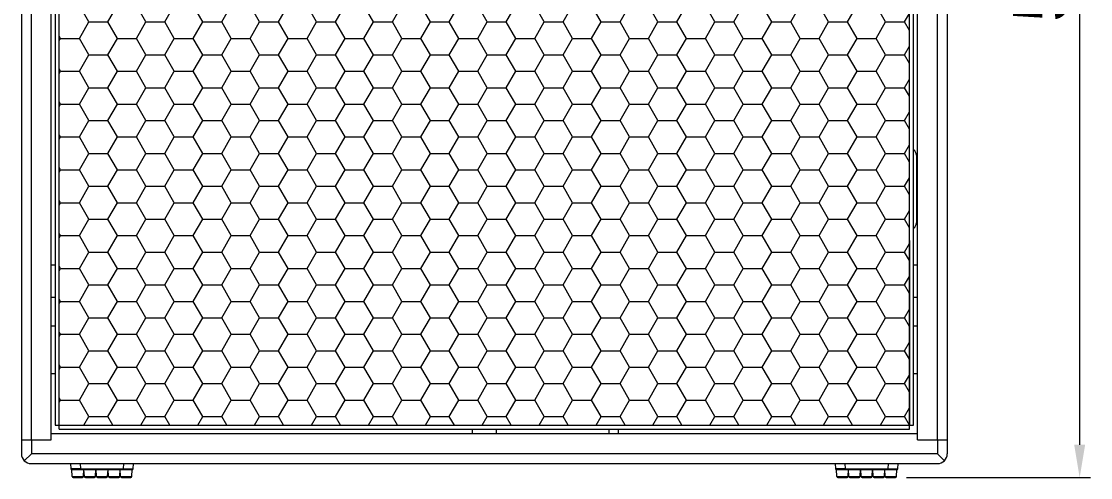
# Model space of a CAD drawing. Header units: millimetres. Extents: x 0 to 3564, y 0 to 2520.
# Drawn here: x 687 to 1224, y 967 to 1196 of the extents above; entities that cross this region are included whole.
import ezdxf

# ---------------------------------------------------------------- set-up
doc = ezdxf.new("R2010")
doc.units = ezdxf.units.MM
doc.layers.get('0').update_dxf_attribs({"lineweight": 13})
doc.layers.add('标注', color=251, linetype='Continuous', lineweight=9)
doc.styles.get("Standard").update_dxf_attribs({"font": 'arial.ttf'})
doc.dimstyles.new('STANDARD 11', dxfattribs={"dimscale": 11, "dimtxt": 2.5, "dimasz": 1.5, "dimexe": 0.5, "dimexo": 0.5, "dimgap": 0.5, "dimtad": 1, "dimtoh": 1, "dimdec": 1, "dimzin": 9, "dimdsep": 46, "dimtxsty": 'Standard', "dimcen": 0, "dimclrd": 256, "dimclre": 256, "dimclrt": 256, "dimadec": 0, "dimazin": 0, "dimtp": 0.01, "dimtm": 0.01, "dimtfac": 1, "dimtdec": 1, "dimtofl": 0, "dimtmove": 0, "dimatfit": 3, "dimfxl": 1, "dimtolj": 1, "dimtzin": 4, "dimlwd": -1, "dimlwe": -1, "dimarcsym": 0})

# ---------------------------------------------------------------- blocks, each defined once
blk = doc.blocks.new('*D5')
at = {"layer": 'Defpoints', "color": 0, "transparency": 16777216}
for p in [(1147.08, 1488.47), (1126.02, 967.46), (1218.55, 967.46)]:
    blk.add_point(p, dxfattribs=at)
at = {"layer": '标注', "transparency": 16777216}
for p, q in [((1152.58, 1488.47), (1224.05, 1488.47)), ((1218.55, 1471.97), (1218.55, 983.96)), ((1131.52, 967.46), (1224.05, 967.46))]:
    blk.add_line(p, q, dxfattribs=at)
for points in [[(1215.8, 1471.97), (1221.3, 1471.97), (1218.55, 1488.47)], [(1215.8, 983.96), (1221.3, 983.96), (1218.55, 967.46)]]:
    blk.add_solid(points, dxfattribs=at)
at = {"layer": '标注', "transparency": 16777216, "insert": (1199.01, 1227.97), "char_height": 27.5, "attachment_point": 5, "rotation": 90}
blk.add_mtext('\\A1;521', dxfattribs=at)

msp = doc.modelspace()

# ---------------------------------------------------------------- hatches: boundary and pattern name
at = {"layer": '标注'}
h = msp.add_hatch(dxfattribs=at)
h.set_pattern_fill('HONEY', color=256, scale=3)
h.set_pattern_definition([(0, (-64.803, 0), (14.2875, 8.248892), [9.525, -19.05]), (120, (-64.803, 0), (-14.2875, 8.248892), [9.525, -19.05]), (60, (-64.803, 0), (3e-08, 16.497784), [-19.05, 9.525])])
h.paths.add_polyline_path([(706.08, 993.76), (1133.08, 993.76), (1133.08, 1086.4), (1133.08, 1129.13), (1133.08, 1469.77), (706.08, 1469.77), (706.08, 1129.13), (706.08, 1086.4)])

# ---------------------------------------------------------------- linework, layer by layer
for p, q in [((706.08, 991.76), (706.08, 1471.77)), ((1133.08, 991.76), (1133.08, 1471.77)), ((1152.08, 1476.46), (1152.08, 986.46)), ((704.08, 1469.77), (704.08, 993.76)), ((1135.08, 993.76), (1135.08, 1469.77)), ((687.08, 1206.46), (687.08, 986.46)), ((692.08, 986.46), (692.08, 1205.46)), ((702.08, 986.46), (702.08, 1206.46)), ((1137.08, 986.46), (1137.08, 1206.46)), ((1147.08, 986.46), (1147.08, 1205.46)), ((1136.58, 1129.26), (1136.58, 1095.26)), ((702.08, 1074.17), (704.08, 1074.17)), ((1135.08, 1074.17), (1137.08, 1074.17)), ((704.08, 1057.81), (702.08, 1057.81)), ((1137.08, 1057.81), (1135.08, 1057.81)), ((704.08, 1043.46), (702.08, 1043.46)), ((1137.08, 1043.46), (1135.08, 1043.46)), ((704.08, 1019.46), (702.08, 1019.46)), ((1137.08, 1019.46), (1135.08, 1019.46)), ((704.08, 993.76), (1135.08, 993.76)), ((1137.08, 989.46), (702.08, 989.46)), ((706.08, 991.76), (1133.08, 991.76)), ((913.58, 989.46), (913.58, 991.76)), ((925.58, 991.76), (925.58, 989.46)), ((982.23, 989.46), (982.23, 991.76)), ((986.94, 989.46), (986.94, 991.76)), ((687.08, 986.46), (687.08, 979.46)), ((687.08, 986.46), (702.08, 986.46)), ((692.08, 986.46), (692.08, 979.46)), ((1137.08, 986.46), (1152.08, 986.46)), ((1147.08, 986.46), (1147.08, 979.46)), ((1152.08, 986.46), (1152.08, 979.46)), ((692.08, 979.46), (688.55, 975.93)), ((1147.08, 979.46), (692.08, 979.46)), ((1147.08, 979.46), (1150.62, 975.93)), ((692.08, 974.46), (1147.08, 974.46)), ((711.76, 974.46), (711.98, 971.92)), ((716.96, 971.92), (716.74, 974.46)), ((716.96, 971.92), (738.2, 971.92)), ((716.96, 971.92), (716.96, 971.46)), ((738.43, 974.46), (738.2, 971.92)), ((738.2, 971.46), (738.2, 971.92)), ((743.18, 971.92), (743.41, 974.46)), ((1095.76, 974.46), (1095.98, 971.92)), ((1100.96, 971.92), (1100.74, 974.46)), ((1100.96, 971.92), (1122.2, 971.92)), ((1100.96, 971.92), (1100.96, 971.46)), ((1122.43, 974.46), (1122.2, 971.92)), ((1122.2, 971.46), (1122.2, 971.92)), ((1127.18, 971.92), (1127.41, 974.46)), ((712.64, 967.94), (712.46, 971.46)), ((712.48, 971.46), (742.69, 971.46)), ((712.64, 967.94), (718.27, 967.94)), ((713.14, 967.46), (717.77, 967.46)), ((718.27, 967.94), (718.46, 971.46)), ((718.7, 967.94), (718.52, 971.46)), ((718.7, 967.94), (724.33, 967.94)), ((719.2, 967.46), (723.83, 967.46)), ((724.33, 967.94), (724.52, 971.46)), ((724.77, 967.94), (724.58, 971.46)), ((724.77, 967.94), (730.4, 967.94)), ((725.27, 967.46), (729.9, 967.46)), ((730.4, 967.94), (730.58, 971.46)), ((730.83, 967.94), (730.64, 971.46)), ((730.83, 967.94), (736.46, 967.94)), ((731.33, 967.46), (735.96, 967.46)), ((736.46, 967.94), (736.64, 971.46)), ((736.89, 967.94), (736.71, 971.46)), ((736.89, 967.94), (742.52, 967.94)), ((737.39, 967.46), (742.02, 967.46)), ((742.52, 967.94), (742.71, 971.46)), ((1096.64, 967.94), (1096.46, 971.46)), ((1096.48, 971.46), (1126.69, 971.46)), ((1096.64, 967.94), (1102.27, 967.94)), ((1097.14, 967.46), (1101.77, 967.46)), ((1102.27, 967.94), (1102.46, 971.46)), ((1102.7, 967.94), (1102.52, 971.46)), ((1102.7, 967.94), (1108.33, 967.94)), ((1103.2, 967.46), (1107.83, 967.46)), ((1108.33, 967.94), (1108.52, 971.46)), ((1108.77, 967.94), (1108.58, 971.46)), ((1108.77, 967.94), (1114.4, 967.94)), ((1109.27, 967.46), (1113.9, 967.46)), ((1114.4, 967.94), (1114.58, 971.46)), ((1114.83, 967.94), (1114.64, 971.46)), ((1114.83, 967.94), (1120.46, 967.94)), ((1115.33, 967.46), (1119.96, 967.46)), ((1120.46, 967.94), (1120.64, 971.46)), ((1120.89, 967.94), (1120.71, 971.46)), ((1120.89, 967.94), (1126.52, 967.94)), ((1121.39, 967.46), (1126.02, 967.46)), ((1126.52, 967.94), (1126.71, 971.46))]:
    msp.add_line(p, q)
for centre, radius, start, end in [((1133.58, 1129.26), 3, 0.0002, 59.8082), ((1133.58, 1095.26), 3, 300.1892, 0.0002), ((692.08, 979.46), 5, 180, 270), ((1147.08, 979.46), 5, 270, 0), ((712.48, 971.96), 0.5, 185, 270), ((742.69, 971.96), 0.5, 270, 355), ((1096.48, 971.96), 0.5, 185, 270), ((1126.69, 971.96), 0.5, 270, 355), ((713.14, 967.96), 0.5, 183, 270), ((717.77, 967.96), 0.5, 270, 357), ((719.2, 967.96), 0.5, 183, 270), ((723.83, 967.96), 0.5, 270, 357), ((725.27, 967.96), 0.5, 183, 270), ((729.9, 967.96), 0.5, 270, 357), ((731.33, 967.96), 0.5, 183, 270), ((735.96, 967.96), 0.5, 270, 357), ((737.39, 967.96), 0.5, 183, 270), ((742.02, 967.96), 0.5, 270, 357), ((1097.14, 967.96), 0.5, 183, 270), ((1101.77, 967.96), 0.5, 270, 357), ((1103.2, 967.96), 0.5, 183, 270), ((1107.83, 967.96), 0.5, 270, 357), ((1109.27, 967.96), 0.5, 183, 270), ((1113.9, 967.96), 0.5, 270, 357), ((1115.33, 967.96), 0.5, 183, 270), ((1119.96, 967.96), 0.5, 270, 357), ((1121.39, 967.96), 0.5, 183, 270), ((1126.02, 967.96), 0.5, 270, 357)]:
    msp.add_arc(centre, radius, start, end)
for points, knots in [([(716.96, 971.92), (716.64, 971.92), (716, 971.91), (715.22, 971.91), (714.62, 971.91), (714.2, 971.9), (713.81, 971.9), (713.45, 971.9), (713.12, 971.9), (712.83, 971.9), (712.61, 971.9), (712.46, 971.91), (712.36, 971.91), (712.27, 971.91), (712.2, 971.91), (712.13, 971.91), (712.08, 971.91), (712.04, 971.91), (712.02, 971.92), (712, 971.92), (711.99, 971.92), (711.99, 971.92), (711.98, 971.92), (711.98, 971.92), (711.98, 971.92)], [0, 0, 0, 0, 0.195075, 0.382682, 0.471407, 0.555605, 0.63444, 0.707157, 0.773045, 0.831478, 0.881883, 0.903927, 0.923794, 0.941431, 0.956804, 0.969878, 0.980624, 0.989011, 0.992318, 0.995031, 0.997151, 0.998679, 0.999619, 1, 1, 1, 1]), ([(738.2, 971.92), (738.53, 971.92), (739.16, 971.91), (739.94, 971.91), (740.54, 971.91), (740.96, 971.9), (741.35, 971.9), (741.71, 971.9), (742.04, 971.9), (742.33, 971.9), (742.55, 971.9), (742.7, 971.91), (742.8, 971.91), (742.89, 971.91), (742.97, 971.91), (743.03, 971.91), (743.08, 971.91), (743.12, 971.91), (743.14, 971.92), (743.16, 971.92), (743.17, 971.92), (743.18, 971.92), (743.18, 971.92), (743.18, 971.92), (743.18, 971.92)], [0, 0, 0, 0, 0.195074, 0.38268, 0.471406, 0.555604, 0.63444, 0.707158, 0.773046, 0.831479, 0.881884, 0.903928, 0.923795, 0.941432, 0.956804, 0.969879, 0.980624, 0.989012, 0.992318, 0.995031, 0.997152, 0.998679, 0.999619, 1, 1, 1, 1]), ([(1100.96, 971.92), (1100.64, 971.92), (1100, 971.91), (1099.22, 971.91), (1098.62, 971.91), (1098.2, 971.9), (1097.81, 971.9), (1097.45, 971.9), (1097.12, 971.9), (1096.83, 971.9), (1096.61, 971.9), (1096.46, 971.91), (1096.36, 971.91), (1096.27, 971.91), (1096.2, 971.91), (1096.13, 971.91), (1096.08, 971.91), (1096.04, 971.91), (1096.02, 971.92), (1096, 971.92), (1095.99, 971.92), (1095.99, 971.92), (1095.98, 971.92), (1095.98, 971.92), (1095.98, 971.92)], [0, 0, 0, 0, 0.195075, 0.382682, 0.471407, 0.555605, 0.63444, 0.707157, 0.773045, 0.831478, 0.881883, 0.903927, 0.923794, 0.941431, 0.956804, 0.969878, 0.980624, 0.989011, 0.992318, 0.995031, 0.997151, 0.998679, 0.999619, 1, 1, 1, 1]), ([(1122.2, 971.92), (1122.53, 971.92), (1123.16, 971.91), (1123.94, 971.91), (1124.54, 971.91), (1124.96, 971.9), (1125.35, 971.9), (1125.71, 971.9), (1126.04, 971.9), (1126.33, 971.9), (1126.55, 971.9), (1126.7, 971.91), (1126.8, 971.91), (1126.89, 971.91), (1126.97, 971.91), (1127.03, 971.91), (1127.08, 971.91), (1127.12, 971.91), (1127.14, 971.92), (1127.16, 971.92), (1127.17, 971.92), (1127.18, 971.92), (1127.18, 971.92), (1127.18, 971.92), (1127.18, 971.92)], [0, 0, 0, 0, 0.195074, 0.38268, 0.471406, 0.555604, 0.63444, 0.707158, 0.773046, 0.831479, 0.881884, 0.903928, 0.923795, 0.941432, 0.956804, 0.969879, 0.980624, 0.989012, 0.992318, 0.995031, 0.997152, 0.998679, 0.999619, 1, 1, 1, 1])]:
    msp.add_open_spline(points, degree=3, knots=knots)
at = {"layer": '标注', "lineweight": 9}
for p, q in [((706.08, 1086.4), (706.08, 1469.77)), ((706.08, 993.76), (706.08, 1086.4))]:
    msp.add_line(p, q, dxfattribs=at)
at = {"layer": '标注'}
for p, q in [((1133.08, 1086.4), (1133.08, 1469.77)), ((1133.08, 1086.4), (1133.08, 993.76)), ((706.08, 993.76), (1133.08, 993.76))]:
    msp.add_line(p, q, dxfattribs=at)

# ---------------------------------------------------------------- dimensions: what is measured, and where the dimension line sits
dim = msp.add_linear_dim(base=(1218.55, 967.46), p1=(1147.08, 1488.47), p2=(1126.02, 967.46), angle=90, dimstyle='STANDARD 11', dxfattribs=at)
dim.commit()
dim.dimension.update_dxf_attribs({"geometry": '*D5', "text_midpoint": (1199.01, 1227.97)})

doc.saveas('drawing.dxf')
